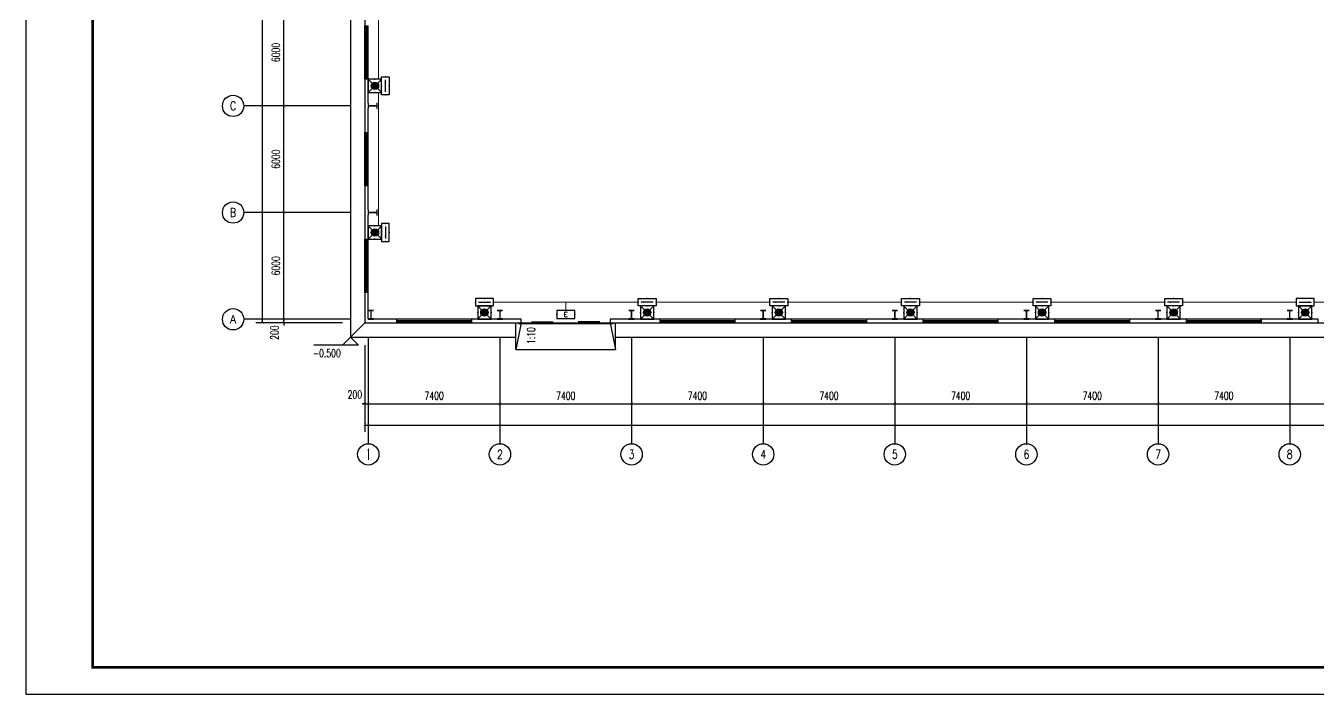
# Model space of a CAD drawing. Extents: x 1751103 to 2598738, y -609732 to 659428.
# Drawn here: x 2088595 to 2161248, y -70162 to -32575 of the extents above; entities that cross this region are included whole.
import ezdxf
from ezdxf.enums import TextEntityAlignment as Align

# ---------------------------------------------------------------- set-up
doc = ezdxf.new("R2010")
doc.units = 0
doc.header["$LTSCALE"] = 1000
doc.header["$MEASUREMENT"] = 0
doc.layers.get('0').update_dxf_attribs({"linetype": 'CONTINUOUS'})
doc.layers.get('DEFPOINTS').update_dxf_attribs({"linetype": 'CONTINUOUS'})
for name, color, linetype in [('AXIS', 3, 'CONTINUOUS'), ('AXIS_TEXT', 7, 'CONTINUOUS'), ('COLUMN', 99, 'CONTINUOUS'), ('DIM_ELEV', 3, 'CONTINUOUS'), ('DIM_SYMB', 3, 'CONTINUOUS'), ('EQUIP-照明', 3, 'CONTINUOUS'), ('GROUND', 2, 'CONTINUOUS'), ('PUB_TEXT', 7, 'CONTINUOUS'), ('PUB_TITLE', 4, 'CONTINUOUS'), ('STAIR', 2, 'CONTINUOUS'), ('WALL', 9, 'CONTINUOUS'), ('WINDOW', 99, 'CONTINUOUS'), ('WIRE-照明', 1, 'CONTINUOUS')]:
    doc.layers.add(name, color=color, linetype=linetype)
doc.styles.add('_TCH_AXIS', font='COMPLEX', dxfattribs={"bigfont": 'GBCBIG'})
doc.styles.add('_TCH_DIM', font='SIMPLEX', dxfattribs={"bigfont": 'GBCBIG'})
doc.styles.add('_TEL_DIM', font='SIMPLEX', dxfattribs={"width": 0.8, "height": 3.5, "bigfont": 'HZTXT'})
doc.styles.add('COMPLEX', font='COMPLEX')
doc.styles.add('DIM_FONT', font='SIMPLEX', dxfattribs={"width": 0.7, "bigfont": 'GBCBIG'})
doc.styles.get("Standard").update_dxf_attribs({"font": 'gbenor.shx', "bigfont": 'gbcbig.shx'})
doc.dimstyles.new('DIMN150', dxfattribs={"dimscale": 1.5, "dimtxt": 300, "dimasz": 100, "dimexe": 250, "dimexo": 300, "dimgap": 150, "dimtad": 1, "dimdec": 0, "dimzin": 0, "dimtxsty": 'DIM_FONT', "dimblk": 'ARCHTICK', "dimcen": 0.09, "dimclrt": 7, "dimazin": 3, "dimtfac": 1, "dimtdec": 0, "dimtix": 1, "dimtmove": 0, "dimatfit": 3, "dimtolj": 1, "dimtzin": 0})

# ---------------------------------------------------------------- blocks, each defined once
blk = doc.blocks.new('$WINLIB2D$00000001')
for p, q in [((-0.5, 0.5), (0.5, 0.5)), ((-0.5, 0.5), (-0.5, -0.5)), ((0.5, -0.5), (0.5, 0.5)), ((0.5, 0.167), (-0.5, 0.167)), ((0.5, -0.167), (-0.5, -0.167)), ((-0.5, -0.5), (0.5, -0.5))]:
    blk.add_line(p, q)
blk = doc.blocks.new('$DORLIB2D$00000130')
at = {"color": 0, "linetype": 'CONTINUOUS'}
for p, q in [((-0.533, 0.66), (-0.533, 0.513)), ((0, 0.66), (-0.533, 0.66)), ((0, 0.513), (0, 0.66)), ((0.533, 0.66), (0, 0.66)), ((0.533, 0.66), (0.533, 0.513)), ((0, 0.513), (-0.533, 0.513)), ((0.533, 0.513), (0, 0.513)), ((-0.385, 0.269), (-0.14, 0.269)), ((-0.385, 0.269), (-0.3, 0.214)), ((-0.3, 0.214), (-0.3, 0.269)), ((0.385, 0.269), (0.14, 0.269)), ((0.3, 0.214), (0.3, 0.269)), ((0.385, 0.269), (0.3, 0.214))]:
    blk.add_line(p, q, dxfattribs=at)
blk = doc.blocks.new('_AXISO')
blk.add_circle((0, 0), 0.5)
at = {"layer": 'AXIS_TEXT', "style": 'COMPLEX', "width": 1.041667}
blk.add_attdef('A', text='', height=0.56, dxfattribs=at).set_placement((-0.25, -0.28), (0.25, -0.28), align=Align.FIT)
blk = doc.blocks.new('_ARCHTICK')
at = {"color": 0, "linetype": 'BYBLOCK', "const_width": 0.15}
blk.add_lwpolyline([(-0.5, -0.5), (0.5, 0.5)], dxfattribs=at)
blk = doc.blocks.new('*D46')
at = {"layer": 'AXIS', "color": 0}
for p, q in [((2107648, 43042), (2107648, 38167)), ((2315248, 43042), (2315248, 38167)), ((2107648, 38542), (2315248, 38542))]:
    blk.add_line(p, q, dxfattribs=at)
at = {"layer": 'DEFPOINTS', "color": 0}
for p in [(2107648, 43492), (2315248, 43492), (2315248, 38542)]:
    blk.add_point(p, dxfattribs=at)
at = {"layer": 'AXIS', "color": 0, "xscale": 150, "yscale": 150, "zscale": 150, "rotation": 180}
blk.add_blockref('_ARCHTICK', (2107648, 38542), dxfattribs=at)
at = {"layer": 'AXIS', "color": 0, "xscale": 150, "yscale": 150, "zscale": 150}
blk.add_blockref('_ARCHTICK', (2315248, 38542), dxfattribs=at)
at = {"layer": 'AXIS', "color": 7, "insert": (2211448, 38992), "char_height": 450, "attachment_point": 5, "style": 'DIM_FONT'}
blk.add_mtext('\\A1;207600', dxfattribs=at)
blk = doc.blocks.new('*D47')
at = {"layer": 'AXIS', "color": 0}
for p, q in [((2107648, 43042), (2107648, 39367)), ((2107848, 43042), (2107848, 39367)), ((2107648, 39742), (2107498, 39742)), ((2107648, 39742), (2107848, 39742)), ((2107848, 39742), (2107998, 39742))]:
    blk.add_line(p, q, dxfattribs=at)
at = {"layer": 'DEFPOINTS', "color": 0}
for p in [(2107648, 43492), (2107848, 43492), (2107848, 39742)]:
    blk.add_point(p, dxfattribs=at)
at = {"layer": 'AXIS', "color": 0, "xscale": 150, "yscale": 150, "zscale": 150}
blk.add_blockref('_ARCHTICK', (2107648, 39742), dxfattribs=at)
at = {"layer": 'AXIS', "color": 0, "xscale": 150, "yscale": 150, "zscale": 150, "rotation": 180}
blk.add_blockref('_ARCHTICK', (2107848, 39742), dxfattribs=at)
at = {"layer": 'AXIS', "color": 7, "insert": (2107093, 40259), "char_height": 450, "attachment_point": 5, "style": 'DIM_FONT'}
blk.add_mtext('\\A1;200', dxfattribs=at)
blk = doc.blocks.new('*D48')
at = {"layer": 'AXIS', "color": 0}
for p, q in [((2107848, 43042), (2107848, 39367)), ((2115248, 43042), (2115248, 39367)), ((2107848, 39742), (2115248, 39742))]:
    blk.add_line(p, q, dxfattribs=at)
at = {"layer": 'DEFPOINTS', "color": 0}
for p in [(2107848, 43492), (2115248, 43492), (2115248, 39742)]:
    blk.add_point(p, dxfattribs=at)
at = {"layer": 'AXIS', "color": 0, "xscale": 150, "yscale": 150, "zscale": 150, "rotation": 180}
blk.add_blockref('_ARCHTICK', (2107848, 39742), dxfattribs=at)
at = {"layer": 'AXIS', "color": 0, "xscale": 150, "yscale": 150, "zscale": 150}
blk.add_blockref('_ARCHTICK', (2115248, 39742), dxfattribs=at)
at = {"layer": 'AXIS', "color": 7, "insert": (2111548, 40192), "char_height": 450, "attachment_point": 5, "style": 'DIM_FONT'}
blk.add_mtext('\\A1;7400', dxfattribs=at)
blk = doc.blocks.new('*D49')
at = {"layer": 'AXIS', "color": 0}
for p, q in [((2115248, 43042), (2115248, 39367)), ((2122648, 43042), (2122648, 39367)), ((2115248, 39742), (2122648, 39742))]:
    blk.add_line(p, q, dxfattribs=at)
at = {"layer": 'DEFPOINTS', "color": 0}
for p in [(2115248, 43492), (2122648, 43492), (2122648, 39742)]:
    blk.add_point(p, dxfattribs=at)
at = {"layer": 'AXIS', "color": 0, "xscale": 150, "yscale": 150, "zscale": 150, "rotation": 180}
blk.add_blockref('_ARCHTICK', (2115248, 39742), dxfattribs=at)
at = {"layer": 'AXIS', "color": 0, "xscale": 150, "yscale": 150, "zscale": 150}
blk.add_blockref('_ARCHTICK', (2122648, 39742), dxfattribs=at)
at = {"layer": 'AXIS', "color": 7, "insert": (2118948, 40192), "char_height": 450, "attachment_point": 5, "style": 'DIM_FONT'}
blk.add_mtext('\\A1;7400', dxfattribs=at)
blk = doc.blocks.new('*D50')
at = {"layer": 'AXIS', "color": 0}
for p, q in [((2122648, 43042), (2122648, 39367)), ((2130048, 43042), (2130048, 39367)), ((2122648, 39742), (2130048, 39742))]:
    blk.add_line(p, q, dxfattribs=at)
at = {"layer": 'DEFPOINTS', "color": 0}
for p in [(2122648, 43492), (2130048, 43492), (2130048, 39742)]:
    blk.add_point(p, dxfattribs=at)
at = {"layer": 'AXIS', "color": 0, "xscale": 150, "yscale": 150, "zscale": 150, "rotation": 180}
blk.add_blockref('_ARCHTICK', (2122648, 39742), dxfattribs=at)
at = {"layer": 'AXIS', "color": 0, "xscale": 150, "yscale": 150, "zscale": 150}
blk.add_blockref('_ARCHTICK', (2130048, 39742), dxfattribs=at)
at = {"layer": 'AXIS', "color": 7, "insert": (2126348, 40192), "char_height": 450, "attachment_point": 5, "style": 'DIM_FONT'}
blk.add_mtext('\\A1;7400', dxfattribs=at)
blk = doc.blocks.new('*D51')
at = {"layer": 'AXIS', "color": 0}
for p, q in [((2130048, 43042), (2130048, 39367)), ((2137448, 43042), (2137448, 39367)), ((2130048, 39742), (2137448, 39742))]:
    blk.add_line(p, q, dxfattribs=at)
at = {"layer": 'DEFPOINTS', "color": 0}
for p in [(2130048, 43492), (2137448, 43492), (2137448, 39742)]:
    blk.add_point(p, dxfattribs=at)
at = {"layer": 'AXIS', "color": 0, "xscale": 150, "yscale": 150, "zscale": 150, "rotation": 180}
blk.add_blockref('_ARCHTICK', (2130048, 39742), dxfattribs=at)
at = {"layer": 'AXIS', "color": 0, "xscale": 150, "yscale": 150, "zscale": 150}
blk.add_blockref('_ARCHTICK', (2137448, 39742), dxfattribs=at)
at = {"layer": 'AXIS', "color": 7, "insert": (2133748, 40192), "char_height": 450, "attachment_point": 5, "style": 'DIM_FONT'}
blk.add_mtext('\\A1;7400', dxfattribs=at)
blk = doc.blocks.new('*D52')
at = {"layer": 'AXIS', "color": 0}
for p, q in [((2137448, 43042), (2137448, 39367)), ((2144848, 43042), (2144848, 39367)), ((2137448, 39742), (2144848, 39742))]:
    blk.add_line(p, q, dxfattribs=at)
at = {"layer": 'DEFPOINTS', "color": 0}
for p in [(2137448, 43492), (2144848, 43492), (2144848, 39742)]:
    blk.add_point(p, dxfattribs=at)
at = {"layer": 'AXIS', "color": 0, "xscale": 150, "yscale": 150, "zscale": 150, "rotation": 180}
blk.add_blockref('_ARCHTICK', (2137448, 39742), dxfattribs=at)
at = {"layer": 'AXIS', "color": 0, "xscale": 150, "yscale": 150, "zscale": 150}
blk.add_blockref('_ARCHTICK', (2144848, 39742), dxfattribs=at)
at = {"layer": 'AXIS', "color": 7, "insert": (2141148, 40192), "char_height": 450, "attachment_point": 5, "style": 'DIM_FONT'}
blk.add_mtext('\\A1;7400', dxfattribs=at)
blk = doc.blocks.new('*D53')
at = {"layer": 'AXIS', "color": 0}
for p, q in [((2144848, 43042), (2144848, 39367)), ((2152248, 43042), (2152248, 39367)), ((2144848, 39742), (2152248, 39742))]:
    blk.add_line(p, q, dxfattribs=at)
at = {"layer": 'DEFPOINTS', "color": 0}
for p in [(2144848, 43492), (2152248, 43492), (2152248, 39742)]:
    blk.add_point(p, dxfattribs=at)
at = {"layer": 'AXIS', "color": 0, "xscale": 150, "yscale": 150, "zscale": 150, "rotation": 180}
blk.add_blockref('_ARCHTICK', (2144848, 39742), dxfattribs=at)
at = {"layer": 'AXIS', "color": 0, "xscale": 150, "yscale": 150, "zscale": 150}
blk.add_blockref('_ARCHTICK', (2152248, 39742), dxfattribs=at)
at = {"layer": 'AXIS', "color": 7, "insert": (2148548, 40192), "char_height": 450, "attachment_point": 5, "style": 'DIM_FONT'}
blk.add_mtext('\\A1;7400', dxfattribs=at)
blk = doc.blocks.new('*D54')
at = {"layer": 'AXIS', "color": 0}
for p, q in [((2152248, 43042), (2152248, 39367)), ((2159648, 43042), (2159648, 39367)), ((2152248, 39742), (2159648, 39742))]:
    blk.add_line(p, q, dxfattribs=at)
at = {"layer": 'DEFPOINTS', "color": 0}
for p in [(2152248, 43492), (2159648, 43492), (2159648, 39742)]:
    blk.add_point(p, dxfattribs=at)
at = {"layer": 'AXIS', "color": 0, "xscale": 150, "yscale": 150, "zscale": 150, "rotation": 180}
blk.add_blockref('_ARCHTICK', (2152248, 39742), dxfattribs=at)
at = {"layer": 'AXIS', "color": 0, "xscale": 150, "yscale": 150, "zscale": 150}
blk.add_blockref('_ARCHTICK', (2159648, 39742), dxfattribs=at)
at = {"layer": 'AXIS', "color": 7, "insert": (2155948, 40192), "char_height": 450, "attachment_point": 5, "style": 'DIM_FONT'}
blk.add_mtext('\\A1;7400', dxfattribs=at)
blk = doc.blocks.new('*D55')
at = {"layer": 'AXIS', "color": 0}
for p, q in [((2159648, 43042), (2159648, 39367)), ((2167048, 43042), (2167048, 39367)), ((2159648, 39742), (2167048, 39742))]:
    blk.add_line(p, q, dxfattribs=at)
at = {"layer": 'DEFPOINTS', "color": 0}
for p in [(2159648, 43492), (2167048, 43492), (2167048, 39742)]:
    blk.add_point(p, dxfattribs=at)
at = {"layer": 'AXIS', "color": 0, "xscale": 150, "yscale": 150, "zscale": 150, "rotation": 180}
blk.add_blockref('_ARCHTICK', (2159648, 39742), dxfattribs=at)
at = {"layer": 'AXIS', "color": 0, "xscale": 150, "yscale": 150, "zscale": 150}
blk.add_blockref('_ARCHTICK', (2167048, 39742), dxfattribs=at)
at = {"layer": 'AXIS', "color": 7, "insert": (2163348, 40192), "char_height": 450, "attachment_point": 5, "style": 'DIM_FONT'}
blk.add_mtext('\\A1;7400', dxfattribs=at)
blk = doc.blocks.new('*D88')
at = {"layer": 'AXIS', "color": 0}
for p, q in [((2106398, 92692), (2101523, 92692)), ((2101898, 44292), (2101898, 92692)), ((2106398, 44292), (2101523, 44292))]:
    blk.add_line(p, q, dxfattribs=at)
at = {"layer": 'DEFPOINTS', "color": 0}
for p in [(2101898, 92692), (2106848, 92692), (2106848, 44292)]:
    blk.add_point(p, dxfattribs=at)
at = {"layer": 'AXIS', "color": 0, "xscale": 150, "yscale": 150, "zscale": 150}
for p, rotation in [((2101898, 92692), 90), ((2101898, 44292), 270)]:
    blk.add_blockref('_ARCHTICK', p, dxfattribs=dict(at, rotation=rotation))
at = {"layer": 'AXIS', "color": 7, "insert": (2101448, 68492), "char_height": 450, "attachment_point": 5, "rotation": 90, "style": 'DIM_FONT'}
blk.add_mtext('\\A1;48400', dxfattribs=at)
blk = doc.blocks.new('*D89')
at = {"layer": 'AXIS', "color": 0}
for p, q in [((2106398, 44492), (2102723, 44492)), ((2103098, 44492), (2103098, 44642)), ((2103098, 44292), (2103098, 44492)), ((2106398, 44292), (2102723, 44292)), ((2103098, 44292), (2103098, 44142))]:
    blk.add_line(p, q, dxfattribs=at)
at = {"layer": 'DEFPOINTS', "color": 0}
for p in [(2103098, 44492), (2106848, 44492), (2106848, 44292)]:
    blk.add_point(p, dxfattribs=at)
at = {"layer": 'AXIS', "color": 0, "xscale": 150, "yscale": 150, "zscale": 150}
for p, rotation in [((2103098, 44492), 270), ((2103098, 44292), 90)]:
    blk.add_blockref('_ARCHTICK', p, dxfattribs=dict(at, rotation=rotation))
at = {"layer": 'AXIS', "color": 7, "insert": (2102580, 43737), "char_height": 450, "attachment_point": 5, "rotation": 90, "style": 'DIM_FONT'}
blk.add_mtext('\\A1;200', dxfattribs=at)
blk = doc.blocks.new('*D90')
at = {"layer": 'AXIS', "color": 0}
for p, q in [((2106398, 50492), (2102723, 50492)), ((2103098, 44492), (2103098, 50492)), ((2106398, 44492), (2102723, 44492))]:
    blk.add_line(p, q, dxfattribs=at)
at = {"layer": 'DEFPOINTS', "color": 0}
for p in [(2103098, 50492), (2106848, 50492), (2106848, 44492)]:
    blk.add_point(p, dxfattribs=at)
at = {"layer": 'AXIS', "color": 0, "xscale": 150, "yscale": 150, "zscale": 150}
for p, rotation in [((2103098, 50492), 90), ((2103098, 44492), 270)]:
    blk.add_blockref('_ARCHTICK', p, dxfattribs=dict(at, rotation=rotation))
at = {"layer": 'AXIS', "color": 7, "insert": (2102648, 47492), "char_height": 450, "attachment_point": 5, "rotation": 90, "style": 'DIM_FONT'}
blk.add_mtext('\\A1;6000', dxfattribs=at)
blk = doc.blocks.new('*D91')
at = {"layer": 'AXIS', "color": 0}
for p, q in [((2106398, 56492), (2102723, 56492)), ((2103098, 50492), (2103098, 56492)), ((2106398, 50492), (2102723, 50492))]:
    blk.add_line(p, q, dxfattribs=at)
at = {"layer": 'DEFPOINTS', "color": 0}
for p in [(2103098, 56492), (2106848, 56492), (2106848, 50492)]:
    blk.add_point(p, dxfattribs=at)
at = {"layer": 'AXIS', "color": 0, "xscale": 150, "yscale": 150, "zscale": 150}
for p, rotation in [((2103098, 56492), 90), ((2103098, 50492), 270)]:
    blk.add_blockref('_ARCHTICK', p, dxfattribs=dict(at, rotation=rotation))
at = {"layer": 'AXIS', "color": 7, "insert": (2102648, 53492), "char_height": 450, "attachment_point": 5, "rotation": 90, "style": 'DIM_FONT'}
blk.add_mtext('\\A1;6000', dxfattribs=at)
blk = doc.blocks.new('*D92')
at = {"layer": 'AXIS', "color": 0}
for p, q in [((2106398, 62492), (2102723, 62492)), ((2103098, 56492), (2103098, 62492)), ((2106398, 56492), (2102723, 56492))]:
    blk.add_line(p, q, dxfattribs=at)
at = {"layer": 'DEFPOINTS', "color": 0}
for p in [(2103098, 62492), (2106848, 62492), (2106848, 56492)]:
    blk.add_point(p, dxfattribs=at)
at = {"layer": 'AXIS', "color": 0, "xscale": 150, "yscale": 150, "zscale": 150}
for p, rotation in [((2103098, 62492), 90), ((2103098, 56492), 270)]:
    blk.add_blockref('_ARCHTICK', p, dxfattribs=dict(at, rotation=rotation))
at = {"layer": 'AXIS', "color": 7, "insert": (2102648, 59492), "char_height": 450, "attachment_point": 5, "rotation": 90, "style": 'DIM_FONT'}
blk.add_mtext('\\A1;6000', dxfattribs=at)
blk = doc.blocks.new('$EQUIP$00001167')
for p, q in [((-0.429, 0.429), (0.429, -0.429)), ((-0.429, -0.429), (0.429, 0.429))]:
    blk.add_line(p, q)
blk.add_lwpolyline([(-0.5, 0.5), (-0.5, -0.5), (0.5, -0.5), (0.5, 0.5)], close=True)
blk.add_circle((0, 0), 0.275)
for p in [(-0.5, 0), (0, 0.5), (0.5, 0), (0, -0.5)]:
    blk.add_point(p)
for points in [[(-0.238, 0.137), (0.238, 0.137), (-0.275, 0), (0.275, 0)], [(-0.238, -0.137), (0.238, -0.137), (-0.275, 0), (0.275, 0)], [(-0.137, 0.238), (0.137, 0.238), (-0.238, 0.137), (0.238, 0.137)], [(0, 0.275), (0, 0.275), (-0.137, 0.238), (0.137, 0.238)], [(-0.137, -0.238), (0.137, -0.238), (-0.238, -0.137), (0.238, -0.137)], [(0, -0.275), (0, -0.275), (-0.137, -0.238), (0.137, -0.238)]]:
    blk.add_solid(points)
at = {"flags": 9}
blk.add_attdef('A', (0, 0), '', height=0.00002, dxfattribs=at)
blk = doc.blocks.new('$EQUIP$00001776')
for p, q in [((0.72, 0.66), (-0.72, 0.66)), ((-0.72, 0.66), (-0.72, 0)), ((-0.72, 0), (0.72, 0)), ((0.72, 0), (0.72, 0.66))]:
    blk.add_line(p, q)
for p in [(-0.72, 0.33), (0, 0.66), (0, 0), (0.72, 0.33)]:
    blk.add_point(p)
blk = doc.blocks.new('$EQUIP$00001687')
for p, q in [((0.72, 0.6), (-0.72, 0.6)), ((-0.72, 0.6), (-0.72, 0)), ((-0.72, 0), (0.72, 0)), ((0.72, 0), (0.72, 0.6))]:
    blk.add_line(p, q)
at = {"color": 7}
blk.add_line((-0.48, 0.3), (0.48, 0.3), dxfattribs=at)
for p in [(-0.72, 0.3), (0, 0.6), (0, 0), (0.72, 0.3)]:
    blk.add_point(p)
blk.add_solid([(0.24, 0.23), (0.53, 0.3), (0.24, 0.37)])
blk = doc.blocks.new('W2')
at = {"layer": 'AXIS', "color": 8}
for p, q in [((2106847.9, 56491.5), (2100847.9, 56491.5)), ((2106847.9, 50491.5), (2100847.9, 50491.5)), ((2106847.9, 44491.5), (2100847.9, 44491.5)), ((2107847.9, 43491.5), (2107847.9, 37491.5)), ((2115247.9, 43491.5), (2115247.9, 37491.5)), ((2122647.9, 43491.5), (2122647.9, 37491.5)), ((2130047.9, 43491.5), (2130047.9, 37491.5)), ((2137447.9, 43491.5), (2137447.9, 37491.5)), ((2144847.9, 43491.5), (2144847.9, 37491.5)), ((2152247.9, 43491.5), (2152247.9, 37491.5)), ((2159647.9, 43491.5), (2159647.9, 37491.5))]:
    blk.add_line(p, q, dxfattribs=at)
at = {"layer": 'COLUMN', "color": 8}
for p, q in [((2107865.9, 56641.5), (2107847.9, 56641.5)), ((2107847.9, 56641.5), (2107847.9, 56341.5)), ((2107847.9, 56341.5), (2107865.9, 56341.5)), ((2107865.9, 56501.5), (2107865.9, 56641.5)), ((2107870.9, 56496.5), (2107865.9, 56501.5)), ((2107865.9, 56481.5), (2107870.9, 56486.5)), ((2107865.9, 56341.5), (2107865.9, 56481.5)), ((2108324.9, 56496.5), (2107870.9, 56496.5)), ((2107870.9, 56486.5), (2108324.9, 56486.5)), ((2108329.9, 56501.5), (2108324.9, 56496.5)), ((2108324.9, 56486.5), (2108329.9, 56481.5)), ((2108347.9, 56641.5), (2108329.9, 56641.5)), ((2108329.9, 56641.5), (2108329.9, 56501.5)), ((2108329.9, 56481.5), (2108329.9, 56341.5)), ((2108329.9, 56341.5), (2108347.9, 56341.5)), ((2108347.9, 56341.5), (2108347.9, 56641.5)), ((2107865.9, 50641.5), (2107847.9, 50641.5)), ((2107847.9, 50641.5), (2107847.9, 50341.5)), ((2107847.9, 50341.5), (2107865.9, 50341.5)), ((2107865.9, 50501.5), (2107865.9, 50641.5)), ((2107870.9, 50496.5), (2107865.9, 50501.5)), ((2107865.9, 50481.5), (2107870.9, 50486.5)), ((2107865.9, 50341.5), (2107865.9, 50481.5)), ((2108324.9, 50496.5), (2107870.9, 50496.5)), ((2107870.9, 50486.5), (2108324.9, 50486.5)), ((2108329.9, 50501.5), (2108324.9, 50496.5)), ((2108324.9, 50486.5), (2108329.9, 50481.5)), ((2108347.9, 50641.5), (2108329.9, 50641.5)), ((2108329.9, 50641.5), (2108329.9, 50501.5)), ((2108329.9, 50481.5), (2108329.9, 50341.5)), ((2108329.9, 50341.5), (2108347.9, 50341.5)), ((2108347.9, 50341.5), (2108347.9, 50641.5)), ((2108147.9, 44991.5), (2107847.9, 44991.5)), ((2107847.9, 44991.5), (2107847.9, 44973.5)), ((2107847.9, 44973.5), (2107987.9, 44973.5)), ((2107987.9, 44509.5), (2107847.9, 44509.5)), ((2107847.9, 44509.5), (2107847.9, 44491.5)), ((2107847.9, 44491.5), (2108147.9, 44491.5)), ((2107987.9, 44973.5), (2107992.9, 44968.5)), ((2107992.9, 44514.5), (2107987.9, 44509.5)), ((2107992.9, 44968.5), (2107992.9, 44514.5)), ((2108002.9, 44968.5), (2108007.9, 44973.5)), ((2108002.9, 44514.5), (2108002.9, 44968.5)), ((2108007.9, 44509.5), (2108002.9, 44514.5)), ((2108007.9, 44973.5), (2108147.9, 44973.5)), ((2108147.9, 44509.5), (2108007.9, 44509.5)), ((2108147.9, 44973.5), (2108147.9, 44991.5)), ((2108147.9, 44491.5), (2108147.9, 44509.5)), ((2115397.9, 44991.5), (2115097.9, 44991.5)), ((2115097.9, 44991.5), (2115097.9, 44973.5)), ((2115097.9, 44973.5), (2115237.9, 44973.5)), ((2115237.9, 44509.5), (2115097.9, 44509.5)), ((2115097.9, 44509.5), (2115097.9, 44491.5)), ((2115097.9, 44491.5), (2115397.9, 44491.5)), ((2115237.9, 44973.5), (2115242.9, 44968.5)), ((2115242.9, 44514.5), (2115237.9, 44509.5)), ((2115242.9, 44968.5), (2115242.9, 44514.5)), ((2115252.9, 44968.5), (2115257.9, 44973.5)), ((2115252.9, 44514.5), (2115252.9, 44968.5)), ((2115257.9, 44509.5), (2115252.9, 44514.5)), ((2115257.9, 44973.5), (2115397.9, 44973.5)), ((2115397.9, 44509.5), (2115257.9, 44509.5)), ((2115397.9, 44973.5), (2115397.9, 44991.5)), ((2115397.9, 44491.5), (2115397.9, 44509.5)), ((2122797.9, 44991.5), (2122497.9, 44991.5)), ((2122497.9, 44991.5), (2122497.9, 44973.5)), ((2122497.9, 44973.5), (2122637.9, 44973.5)), ((2122637.9, 44509.5), (2122497.9, 44509.5)), ((2122497.9, 44509.5), (2122497.9, 44491.5)), ((2122497.9, 44491.5), (2122797.9, 44491.5)), ((2122637.9, 44973.5), (2122642.9, 44968.5)), ((2122642.9, 44514.5), (2122637.9, 44509.5)), ((2122642.9, 44968.5), (2122642.9, 44514.5)), ((2122652.9, 44968.5), (2122657.9, 44973.5)), ((2122652.9, 44514.5), (2122652.9, 44968.5)), ((2122657.9, 44509.5), (2122652.9, 44514.5)), ((2122657.9, 44973.5), (2122797.9, 44973.5)), ((2122797.9, 44509.5), (2122657.9, 44509.5)), ((2122797.9, 44973.5), (2122797.9, 44991.5)), ((2122797.9, 44491.5), (2122797.9, 44509.5)), ((2130197.9, 44991.5), (2129897.9, 44991.5)), ((2129897.9, 44991.5), (2129897.9, 44973.5)), ((2129897.9, 44973.5), (2130037.9, 44973.5)), ((2130037.9, 44509.5), (2129897.9, 44509.5)), ((2129897.9, 44509.5), (2129897.9, 44491.5)), ((2129897.9, 44491.5), (2130197.9, 44491.5)), ((2130037.9, 44973.5), (2130042.9, 44968.5)), ((2130042.9, 44514.5), (2130037.9, 44509.5)), ((2130042.9, 44968.5), (2130042.9, 44514.5)), ((2130052.9, 44968.5), (2130057.9, 44973.5)), ((2130052.9, 44514.5), (2130052.9, 44968.5)), ((2130057.9, 44509.5), (2130052.9, 44514.5)), ((2130057.9, 44973.5), (2130197.9, 44973.5)), ((2130197.9, 44509.5), (2130057.9, 44509.5)), ((2130197.9, 44973.5), (2130197.9, 44991.5)), ((2130197.9, 44491.5), (2130197.9, 44509.5)), ((2137597.9, 44991.5), (2137297.9, 44991.5)), ((2137297.9, 44991.5), (2137297.9, 44973.5)), ((2137297.9, 44973.5), (2137437.9, 44973.5)), ((2137437.9, 44509.5), (2137297.9, 44509.5)), ((2137297.9, 44509.5), (2137297.9, 44491.5)), ((2137297.9, 44491.5), (2137597.9, 44491.5)), ((2137437.9, 44973.5), (2137442.9, 44968.5)), ((2137442.9, 44514.5), (2137437.9, 44509.5)), ((2137442.9, 44968.5), (2137442.9, 44514.5)), ((2137452.9, 44968.5), (2137457.9, 44973.5)), ((2137452.9, 44514.5), (2137452.9, 44968.5)), ((2137457.9, 44509.5), (2137452.9, 44514.5)), ((2137457.9, 44973.5), (2137597.9, 44973.5)), ((2137597.9, 44509.5), (2137457.9, 44509.5)), ((2137597.9, 44973.5), (2137597.9, 44991.5)), ((2137597.9, 44491.5), (2137597.9, 44509.5)), ((2144997.9, 44991.5), (2144697.9, 44991.5)), ((2144697.9, 44991.5), (2144697.9, 44973.5)), ((2144697.9, 44973.5), (2144837.9, 44973.5)), ((2144837.9, 44509.5), (2144697.9, 44509.5)), ((2144697.9, 44509.5), (2144697.9, 44491.5)), ((2144697.9, 44491.5), (2144997.9, 44491.5)), ((2144837.9, 44973.5), (2144842.9, 44968.5)), ((2144842.9, 44514.5), (2144837.9, 44509.5)), ((2144842.9, 44968.5), (2144842.9, 44514.5)), ((2144852.9, 44968.5), (2144857.9, 44973.5)), ((2144852.9, 44514.5), (2144852.9, 44968.5)), ((2144857.9, 44509.5), (2144852.9, 44514.5)), ((2144857.9, 44973.5), (2144997.9, 44973.5)), ((2144997.9, 44509.5), (2144857.9, 44509.5)), ((2144997.9, 44973.5), (2144997.9, 44991.5)), ((2144997.9, 44491.5), (2144997.9, 44509.5)), ((2152397.9, 44991.5), (2152097.9, 44991.5)), ((2152097.9, 44991.5), (2152097.9, 44973.5)), ((2152097.9, 44973.5), (2152237.9, 44973.5)), ((2152237.9, 44509.5), (2152097.9, 44509.5)), ((2152097.9, 44509.5), (2152097.9, 44491.5)), ((2152097.9, 44491.5), (2152397.9, 44491.5)), ((2152237.9, 44973.5), (2152242.9, 44968.5)), ((2152242.9, 44514.5), (2152237.9, 44509.5)), ((2152242.9, 44968.5), (2152242.9, 44514.5)), ((2152252.9, 44968.5), (2152257.9, 44973.5)), ((2152252.9, 44514.5), (2152252.9, 44968.5)), ((2152257.9, 44509.5), (2152252.9, 44514.5)), ((2152257.9, 44973.5), (2152397.9, 44973.5)), ((2152397.9, 44509.5), (2152257.9, 44509.5)), ((2152397.9, 44973.5), (2152397.9, 44991.5)), ((2152397.9, 44491.5), (2152397.9, 44509.5)), ((2159797.9, 44991.5), (2159497.9, 44991.5)), ((2159497.9, 44991.5), (2159497.9, 44973.5)), ((2159497.9, 44973.5), (2159637.9, 44973.5)), ((2159637.9, 44509.5), (2159497.9, 44509.5)), ((2159497.9, 44509.5), (2159497.9, 44491.5)), ((2159497.9, 44491.5), (2159797.9, 44491.5)), ((2159637.9, 44973.5), (2159642.9, 44968.5)), ((2159642.9, 44514.5), (2159637.9, 44509.5)), ((2159642.9, 44968.5), (2159642.9, 44514.5)), ((2159652.9, 44968.5), (2159657.9, 44973.5)), ((2159652.9, 44514.5), (2159652.9, 44968.5)), ((2159657.9, 44509.5), (2159652.9, 44514.5)), ((2159657.9, 44973.5), (2159797.9, 44973.5)), ((2159797.9, 44509.5), (2159657.9, 44509.5)), ((2159797.9, 44973.5), (2159797.9, 44991.5)), ((2159797.9, 44491.5), (2159797.9, 44509.5))]:
    blk.add_line(p, q, dxfattribs=at)
at = {"layer": 'DIM_ELEV', "color": 8}
for p, q in [((2107297.9, 43041.5), (2104777.9, 43041.5)), ((2106847.9, 43491.5), (2106397.9, 43041.5)), ((2106847.9, 43491.5), (2107297.9, 43041.5))]:
    blk.add_line(p, q, dxfattribs=at)
at = {"layer": 'DIM_SYMB', "color": 8}
blk.add_lwpolyline([(2117378.3, 44043.5, 0, 0, 0), (2117378.3, 43520, 120, 0, 0), (2117378.3, 43070, 0, 0, 0)], format="xyseb", dxfattribs=at)
at = {"layer": 'GROUND', "color": 8}
for p, q in [((2106847.9, 68691.5), (2106847.9, 43491.5)), ((2107647.9, 68691.5), (2107647.9, 44291.5)), ((2107647.9, 44291.5), (2106847.9, 43491.5)), ((2107647.9, 44291.5), (2116147.9, 44291.5)), ((2121747.9, 44291.5), (2197547.9, 44291.5)), ((2106847.9, 43491.5), (2116147.9, 43491.5)), ((2121747.9, 43491.5), (2197547.9, 43491.5))]:
    blk.add_line(p, q, dxfattribs=at)
at = {"layer": 'STAIR', "color": 8}
for p, q in [((2116147.9, 42791.5), (2116147.9, 44291.5)), ((2116147.9, 44291.5), (2121747.9, 44291.5)), ((2116447.9, 44291.5), (2116147.9, 42791.5)), ((2121447.9, 44291.5), (2121747.9, 42791.5)), ((2121747.9, 42791.5), (2121747.9, 44291.5)), ((2116147.9, 42791.5), (2121747.9, 42791.5))]:
    blk.add_line(p, q, dxfattribs=at)
at = {"layer": 'WALL', "color": 8}
for p, q in [((2107847.9, 57991.5), (2107647.9, 57991.5)), ((2107647.9, 57991.5), (2107647.9, 56491.5)), ((2107847.9, 56641.5), (2107847.9, 57991.5)), ((2107647.9, 56491.5), (2107647.9, 54991.5)), ((2107847.9, 54991.5), (2107847.9, 56341.5)), ((2107647.9, 54991.5), (2107847.9, 54991.5)), ((2107847.9, 51991.5), (2107647.9, 51991.5)), ((2107647.9, 51991.5), (2107647.9, 50491.5)), ((2107847.9, 50641.5), (2107847.9, 51991.5)), ((2107647.9, 50491.5), (2107647.9, 48991.5)), ((2107847.9, 48991.5), (2107847.9, 50341.5)), ((2107647.9, 48991.5), (2107847.9, 48991.5)), ((2107847.9, 45991.5), (2107647.9, 45991.5)), ((2107647.9, 45991.5), (2107647.9, 44291.5)), ((2107847.9, 44991.5), (2107847.9, 45991.5)), ((2107847.9, 44509.5), (2107847.9, 44973.5)), ((2109447.9, 44491.5), (2108147.9, 44491.5)), ((2109447.9, 44291.5), (2109447.9, 44491.5)), ((2115097.9, 44491.5), (2113647.9, 44491.5)), ((2113647.9, 44491.5), (2113647.9, 44291.5)), ((2116447.9, 44491.5), (2115397.9, 44491.5)), ((2116447.9, 44291.5), (2116447.9, 44491.5)), ((2122497.9, 44491.5), (2121447.9, 44491.5)), ((2121447.9, 44491.5), (2121447.9, 44291.5)), ((2124247.9, 44491.5), (2122797.9, 44491.5)), ((2124247.9, 44291.5), (2124247.9, 44491.5)), ((2129897.9, 44491.5), (2128447.9, 44491.5)), ((2128447.9, 44491.5), (2128447.9, 44291.5)), ((2131647.9, 44491.5), (2130197.9, 44491.5)), ((2131647.9, 44291.5), (2131647.9, 44491.5)), ((2137297.9, 44491.5), (2135847.9, 44491.5)), ((2135847.9, 44491.5), (2135847.9, 44291.5)), ((2139047.9, 44491.5), (2137597.9, 44491.5)), ((2139047.9, 44291.5), (2139047.9, 44491.5)), ((2144697.9, 44491.5), (2143247.9, 44491.5)), ((2143247.9, 44491.5), (2143247.9, 44291.5)), ((2146447.9, 44491.5), (2144997.9, 44491.5)), ((2146447.9, 44291.5), (2146447.9, 44491.5)), ((2152097.9, 44491.5), (2150647.9, 44491.5)), ((2150647.9, 44491.5), (2150647.9, 44291.5)), ((2153847.9, 44491.5), (2152397.9, 44491.5)), ((2153847.9, 44291.5), (2153847.9, 44491.5)), ((2159497.9, 44491.5), (2158047.9, 44491.5)), ((2158047.9, 44491.5), (2158047.9, 44291.5)), ((2161247.9, 44491.5), (2159797.9, 44491.5)), ((2161247.9, 44291.5), (2161247.9, 44491.5)), ((2107647.9, 44291.5), (2109447.9, 44291.5)), ((2113647.9, 44291.5), (2115247.9, 44291.5)), ((2115247.9, 44291.5), (2116447.9, 44291.5)), ((2121447.9, 44291.5), (2122647.9, 44291.5)), ((2122647.9, 44291.5), (2124247.9, 44291.5)), ((2128447.9, 44291.5), (2130047.9, 44291.5)), ((2130047.9, 44291.5), (2131647.9, 44291.5)), ((2135847.9, 44291.5), (2137447.9, 44291.5)), ((2137447.9, 44291.5), (2139047.9, 44291.5)), ((2143247.9, 44291.5), (2144847.9, 44291.5)), ((2144847.9, 44291.5), (2146447.9, 44291.5)), ((2150647.9, 44291.5), (2152247.9, 44291.5)), ((2152247.9, 44291.5), (2153847.9, 44291.5)), ((2158047.9, 44291.5), (2159647.9, 44291.5)), ((2159647.9, 44291.5), (2161247.9, 44291.5))]:
    blk.add_line(p, q, dxfattribs=at)
at = {"layer": 'AXIS', "color": 8}
ref = blk.add_blockref('_AXISO', (2100247.9, 56491.5), dxfattribs=dict(at, xscale=1200, yscale=1200, zscale=1200))
ref.add_attrib('A', 'C', dxfattribs={"layer": 'AXIS_TEXT', "color": 8, "height": 480.7, "style": '_TCH_AXIS'}).set_placement((2100076.2, 56251.2), (2100419.6, 56251.2), align=Align.FIT)
ref = blk.add_blockref('_AXISO', (2100247.9, 50491.5), dxfattribs=dict(at, xscale=1200, yscale=1200, zscale=1200))
ref.add_attrib('A', 'B', dxfattribs={"layer": 'AXIS_TEXT', "color": 8, "height": 493.2, "style": '_TCH_AXIS', "width": 0.823529}).set_placement((2100083.5, 50244.9), (2100412.3, 50244.9), align=Align.FIT)
ref = blk.add_blockref('_AXISO', (2100247.9, 44491.5), dxfattribs=dict(at, xscale=1200, yscale=1200, zscale=1200))
ref.add_attrib('A', 'A', dxfattribs={"layer": 'AXIS_TEXT', "color": 8, "height": 468.8, "style": '_TCH_AXIS', "width": 0.888889}).set_placement((2100069.3, 44257.2), (2100426.4, 44257.2), align=Align.FIT)
ref = blk.add_blockref('_AXISO', (2107847.9, 36891.5), dxfattribs=dict(at, xscale=1200, yscale=1200, zscale=1200))
ref.add_attrib('A', '1', dxfattribs={"layer": 'AXIS_TEXT', "color": 8, "height": 624.4, "style": '_TCH_AXIS', "width": 0.555556}).set_placement((2107773.5, 36579.3), (2107922.2, 36579.3), align=Align.FIT)
ref = blk.add_blockref('_AXISO', (2115247.9, 36891.5), dxfattribs=dict(at, xscale=1200, yscale=1200, zscale=1200))
ref.add_attrib('A', '2', dxfattribs={"layer": 'AXIS_TEXT', "color": 8, "height": 493.2, "style": '_TCH_AXIS'}).set_placement((2115083.5, 36644.9), (2115412.3, 36644.9), align=Align.FIT)
ref = blk.add_blockref('_AXISO', (2122647.9, 36891.5), dxfattribs=dict(at, xscale=1200, yscale=1200, zscale=1200))
ref.add_attrib('A', '3', dxfattribs={"layer": 'AXIS_TEXT', "color": 8, "height": 493.2, "style": '_TCH_AXIS'}).set_placement((2122483.5, 36644.9), (2122812.3, 36644.9), align=Align.FIT)
ref = blk.add_blockref('_AXISO', (2130047.9, 36891.5), dxfattribs=dict(at, xscale=1200, yscale=1200, zscale=1200))
ref.add_attrib('A', '4', dxfattribs={"layer": 'AXIS_TEXT', "color": 8, "height": 480.7, "style": '_TCH_AXIS', "width": 0.9375}).set_placement((2129876.2, 36651.2), (2130219.6, 36651.2), align=Align.FIT)
ref = blk.add_blockref('_AXISO', (2137447.9, 36891.5), dxfattribs=dict(at, xscale=1200, yscale=1200, zscale=1200))
ref.add_attrib('A', '5', dxfattribs={"layer": 'AXIS_TEXT', "color": 8, "height": 493.2, "style": '_TCH_AXIS'}).set_placement((2137283.5, 36644.9), (2137612.3, 36644.9), align=Align.FIT)
ref = blk.add_blockref('_AXISO', (2144847.9, 36891.5), dxfattribs=dict(at, xscale=1200, yscale=1200, zscale=1200))
ref.add_attrib('A', '6', dxfattribs={"layer": 'AXIS_TEXT', "color": 8, "height": 506.1, "style": '_TCH_AXIS', "width": 0.928571}).set_placement((2144691.2, 36638.5), (2145004.5, 36638.5), align=Align.FIT)
ref = blk.add_blockref('_AXISO', (2152247.9, 36891.5), dxfattribs=dict(at, xscale=1200, yscale=1200, zscale=1200))
ref.add_attrib('A', '7', dxfattribs={"layer": 'AXIS_TEXT', "color": 8, "height": 493.2, "style": '_TCH_AXIS'}).set_placement((2152083.5, 36644.9), (2152412.3, 36644.9), align=Align.FIT)
ref = blk.add_blockref('_AXISO', (2159647.9, 36891.5), dxfattribs=dict(at, xscale=1200, yscale=1200, zscale=1200))
ref.add_attrib('A', '8', dxfattribs={"layer": 'AXIS_TEXT', "color": 8, "height": 493.2, "style": '_TCH_AXIS'}).set_placement((2159483.5, 36644.9), (2159812.3, 36644.9), align=Align.FIT)
at = {"layer": 'WINDOW', "color": 8}
for name, p, xscale, yscale, zscale, rotation in [('$WINLIB2D$00000001', (2107747.9, 59491.5), 3000, -200, 3000, 90), ('$WINLIB2D$00000001', (2107747.9, 53491.5), 3000, -200, 3000, 90), ('$WINLIB2D$00000001', (2107747.9, 47491.5), 3000, -200, 3000, 90), ('$WINLIB2D$00000001', (2111547.9, 44391.5), 4200, -200, 4200, 180), ('$DORLIB2D$00000130', (2118947.9, 44391.5), 5000, 200, 5000, 180), ('$WINLIB2D$00000001', (2126347.9, 44391.5), 4200, -200, 4200, 180), ('$WINLIB2D$00000001', (2133747.9, 44391.5), 4200, -200, 4200, 180), ('$WINLIB2D$00000001', (2141147.9, 44391.5), 4200, -200, 4200, 180), ('$WINLIB2D$00000001', (2148547.9, 44391.5), 4200, -200, 4200, 180), ('$WINLIB2D$00000001', (2155947.9, 44391.5), 4200, 200, 4200, 180)]:
    blk.add_blockref(name, p, dxfattribs=dict(at, xscale=xscale, yscale=yscale, zscale=zscale, rotation=rotation))
at = {"layer": 'PUB_TEXT', "color": 8, "style": '_TCH_DIM', "width": 0.705882}
blk.add_text('1:10', height=446.25, rotation=90, dxfattribs=at).set_placement((2117220.8, 43099.3))
at = {"layer": 'PUB_TEXT', "color": 7, "style": '_TCH_DIM', "width": 0.705882}
blk.add_text('-0.500', height=446.25, dxfattribs=at).set_placement((2104732.9, 42359))
at = {"layer": 'AXIS', "color": 8}
for p1, p2, distance, picture, middle in [((2106847.9, 44291.5), (2106847.9, 92691.5), 4950, '*D88', (2101447.9, 68491.5)), ((2106847.9, 56491.5), (2106847.9, 62491.5), 3750, '*D92', (2102647.9, 59491.5)), ((2106847.9, 50491.5), (2106847.9, 56491.5), 3750, '*D91', (2102647.9, 53491.5)), ((2106847.9, 44491.5), (2106847.9, 50491.5), 3750, '*D90', (2102647.9, 47491.5)), ((2107647.9, 43491.5), (2315247.9, 43491.5), -4950, '*D46', (2211447.9, 38991.5)), ((2107847.9, 43491.5), (2115247.9, 43491.5), -3750, '*D48', (2111547.9, 40191.5)), ((2115247.9, 43491.5), (2122647.9, 43491.5), -3750, '*D49', (2118947.9, 40191.5)), ((2122647.9, 43491.5), (2130047.9, 43491.5), -3750, '*D50', (2126347.9, 40191.5)), ((2130047.9, 43491.5), (2137447.9, 43491.5), -3750, '*D51', (2133747.9, 40191.5)), ((2137447.9, 43491.5), (2144847.9, 43491.5), -3750, '*D52', (2141147.9, 40191.5)), ((2144847.9, 43491.5), (2152247.9, 43491.5), -3750, '*D53', (2148547.9, 40191.5)), ((2152247.9, 43491.5), (2159647.9, 43491.5), -3750, '*D54', (2155947.9, 40191.5)), ((2159647.9, 43491.5), (2167047.9, 43491.5), -3750, '*D55', (2163347.9, 40191.5))]:
    dim = blk.add_aligned_dim(p1=p1, p2=p2, distance=distance, dimstyle='DIMN150', dxfattribs=at)
    dim.commit()
    dim.dimension.update_dxf_attribs({"geometry": picture, "text_midpoint": middle})
for base, p1, p2, angle, picture, middle in [((2103097.9, 44491.5), (2106847.9, 44291.5), (2106847.9, 44491.5), 90, '*D89', (2102580.4, 43736.5)), ((2107847.9, 39741.5), (2107647.9, 43491.5), (2107847.9, 43491.5), 0, '*D47', (2107092.9, 40259))]:
    dim = blk.add_linear_dim(base=base, p1=p1, p2=p2, angle=angle, dimstyle='DIMN150', dxfattribs=at)
    dim.commit()
    dim.dimension.update_dxf_attribs({"geometry": picture, "text_midpoint": middle, "dimtype": 161})

msp = doc.modelspace()

# ---------------------------------------------------------------- linework, layer by layer
at = {"layer": 'PUB_TITLE'}
msp.add_lwpolyline([(2088595, -70162), (2340895, -70162), (2340895, 18938), (2088595, 18938)], close=True, dxfattribs=at)
at = {"layer": 'PUB_TITLE', "const_width": 150}
msp.add_lwpolyline([(2092345, -68662), (2339395, -68662), (2339395, 17438), (2092345, 17438)], close=True, dxfattribs=at)
at = {"layer": 'WIRE-照明', "linetype": 'CONTINUOUS', "const_width": 52.5}
for points in [[(2108427, -35575), (2108427, -26575)], [(2108427, -36325), (2108427, -43825)], [(2114877, -48115), (2123019, -48115)], [(2118950, -48579), (2118948, -48115)], [(2124027, -48115), (2130419, -48115)], [(2131427, -48115), (2137819, -48115)], [(2138827, -48115), (2145219, -48115)], [(2146227, -48115), (2152619, -48115)], [(2153627, -48115), (2160019, -48115)], [(2161027, -48115), (2167419, -48115)]]:
    msp.add_lwpolyline(points, dxfattribs=at)

# ---------------------------------------------------------------- block references
msp.add_blockref('W2', (0, -93567))
at = {"layer": 'EQUIP-照明'}
for name, p, xscale, yscale, zscale, rotation in [('$EQUIP$00001167', (2108223, -35950), 750, 750, 750, 180), ('$EQUIP$00001687', (2108598, -35950), -700, 700, 700, 269.9999999999999), ('$EQUIP$00001167', (2108223, -44200), 750, 750, 750, 180), ('$EQUIP$00001687', (2108598, -44200), 700, 700, 700, 270), ('$EQUIP$00001167', (2114373, -48700), 750, 750, 750, 180), ('$EQUIP$00001167', (2123523, -48700), 750, 750, 750, 180), ('$EQUIP$00001167', (2130923, -48700), 750, 750, 750, 180), ('$EQUIP$00001167', (2138323, -48700), 750, 750, 750, 180), ('$EQUIP$00001167', (2145723, -48700), 750, 750, 750, 180), ('$EQUIP$00001167', (2153123, -48700), 750, 750, 750, 180), ('$EQUIP$00001167', (2160523, -48700), 750, 750, 750, 180)]:
    msp.add_blockref(name, p, dxfattribs=dict(at, xscale=xscale, yscale=yscale, zscale=zscale, rotation=rotation))
at = {"layer": 'EQUIP-照明', "yscale": 700, "zscale": 700}
for p, xscale in [((2114373, -48325), 700), ((2123523, -48325), -700), ((2130923, -48325), -700), ((2138323, -48325), -700), ((2145723, -48325), -700), ((2153123, -48325), -700), ((2160523, -48325), 700)]:
    msp.add_blockref('$EQUIP$00001687', p, dxfattribs=dict(at, xscale=xscale))
at = {"layer": 'EQUIP-照明'}
ref = msp.add_blockref('$EQUIP$00001776', (2118950, -49041), dxfattribs=dict(at, xscale=700, yscale=700, zscale=700))
ref.add_attrib('$TEXT$', 'E', dxfattribs={"layer": '0', "color": 7, "height": 280, "style": '_TEL_DIM'}).set_placement((2118950, -48810), align=Align.MIDDLE_CENTER)

doc.saveas('drawing.dxf')
